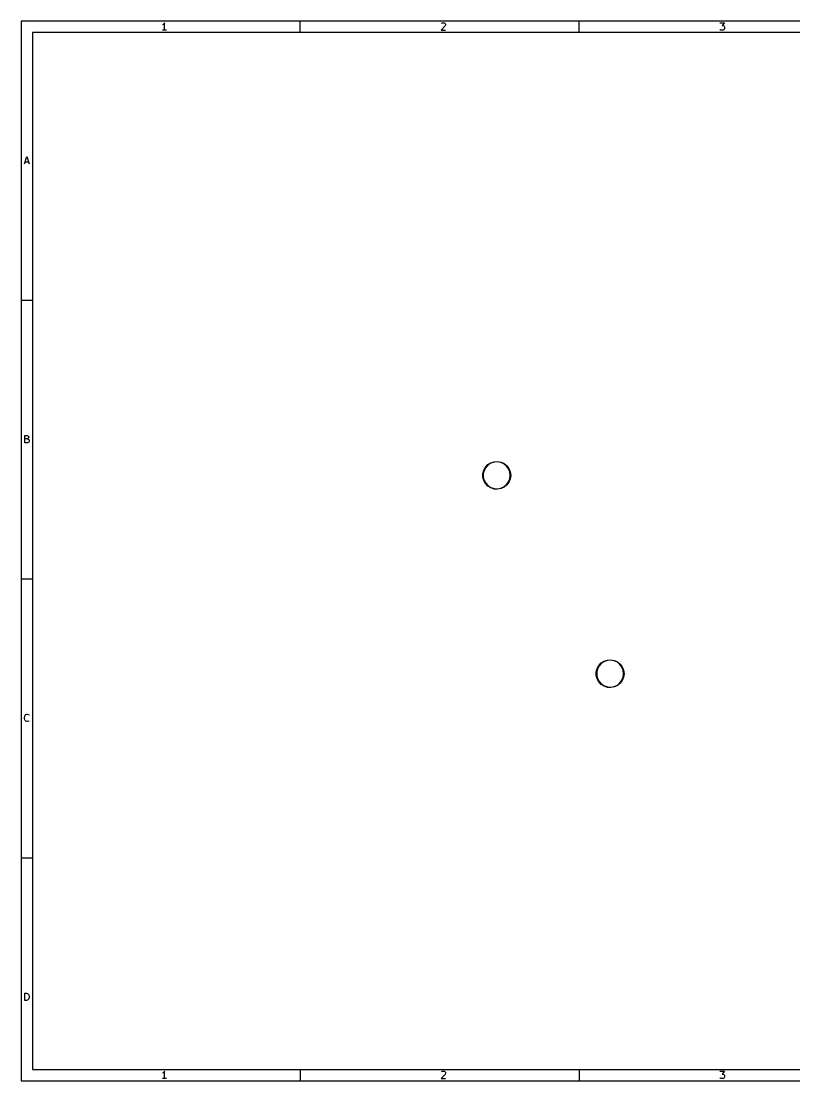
# Model space of a CAD drawing. Extents: x -80 to 197, y -68 to 122.
# Drawn here: x -80.2 to 58.3, y -67.9 to 122.1 of the extents above; entities that cross this region are included whole.
import ezdxf

# ---------------------------------------------------------------- set-up
doc = ezdxf.new("R2010")
doc.units = 0
doc.header["$MEASUREMENT"] = 0
doc.layers.add('BLACK', color=7, linetype='CONTINUOUS')

msp = doc.modelspace()

# ---------------------------------------------------------------- linework, layer by layer
at = {"layer": 'BLACK', "linetype": 'CONTINUOUS'}
for p, q in [((-80.17, 122.08), (-80.17, -67.9272)), ((196.832, 122.08), (-80.17, 122.08)), ((-54.5998, 121.606), (-54.7236, 121.482)), ((-54.476, 121.792), (-54.5998, 121.606)), ((-54.476, 120.492), (-54.476, 121.792)), ((-30.17, 120.08), (-30.17, 122.08)), ((-4.84738, 121.668), (-4.78548, 121.73)), ((-4.78548, 121.73), (-4.66167, 121.792)), ((-4.66167, 121.792), (-4.35214, 121.792)), ((-4.35214, 121.792), (-4.22833, 121.73)), ((-4.22833, 121.73), (-4.16643, 121.668)), ((-4.16643, 121.668), (-4.10452, 121.544)), ((19.83, 120.08), (19.83, 122.08)), ((45.0907, 121.792), (45.8955, 121.792)), ((45.8955, 121.792), (45.4621, 121.297)), ((-78.17, 120.08), (-78.17, -65.9272)), ((194.832, 120.08), (-78.17, 120.08)), ((-54.7236, 121.482), (-54.8474, 121.42)), ((-54.1045, 120.492), (-54.8474, 120.492)), ((-4.16643, 121.235), (-4.90929, 120.492)), ((-4.90929, 120.492), (-4.10452, 120.492)), ((-4.10452, 121.42), (-4.16643, 121.235)), ((-4.10452, 121.544), (-4.10452, 121.42)), ((45.1526, 120.554), (45.0907, 120.616)), ((45.2764, 120.492), (45.1526, 120.554)), ((45.6479, 120.492), (45.2764, 120.492)), ((45.4621, 121.297), (45.6479, 121.297)), ((45.6479, 121.297), (45.7717, 121.235)), ((45.7717, 120.554), (45.6479, 120.492)), ((45.7717, 121.235), (45.8336, 121.173)), ((45.8336, 120.616), (45.7717, 120.554)), ((45.8336, 121.173), (45.8955, 121.049)), ((45.8955, 120.74), (45.8336, 120.616)), ((45.8955, 121.049), (45.8955, 120.74)), ((-79.6033, 96.4919), (-79.17, 97.7919)), ((-79.17, 97.7919), (-78.7367, 96.4919)), ((-79.4795, 96.8633), (-78.8605, 96.8633)), ((-80.17, 72.08), (-78.17, 72.08)), ((-79.5105, 46.4919), (-79.5105, 47.7919)), ((-79.5105, 47.7919), (-79.0771, 47.7919)), ((-79.0771, 47.7919), (-78.9533, 47.73)), ((-78.9533, 47.73), (-78.8914, 47.6681)), ((-78.8914, 47.6681), (-78.8295, 47.5443)), ((-78.8295, 47.5443), (-78.8295, 47.4205)), ((-79.0771, 47.1729), (-79.5105, 47.1729)), ((-79.0152, 46.4919), (-79.5105, 46.4919)), ((-78.9533, 47.2348), (-79.0771, 47.1729)), ((-79.0771, 47.1729), (-78.8914, 47.111)), ((-78.8914, 46.5538), (-79.0152, 46.4919)), ((-78.8914, 47.2967), (-78.9533, 47.2348)), ((-78.8295, 47.4205), (-78.8914, 47.2967)), ((-78.8914, 47.111), (-78.8295, 47.049)), ((-78.8295, 46.6157), (-78.8914, 46.5538)), ((-78.8295, 47.049), (-78.7676, 46.9252)), ((-78.7676, 46.7395), (-78.8295, 46.6157)), ((-78.7676, 46.9252), (-78.7676, 46.7395)), ((2.76021, 41.5585), (3.0615, 42.1065)), ((3.11813, 42.0654), (2.82529, 41.5327)), ((3.0615, 42.1065), (3.48963, 42.5624)), ((3.53425, 42.5085), (3.11813, 42.0654)), ((3.48963, 42.5624), (4.01768, 42.8975)), ((4.04748, 42.8342), (3.53425, 42.5085)), ((4.01768, 42.8975), (4.61248, 43.0908)), ((4.6256, 43.022), (4.04748, 42.8342)), ((4.61248, 43.0908), (5.23666, 43.1301)), ((5.23227, 43.0602), (4.6256, 43.022)), ((5.82937, 42.9463), (5.23227, 43.0602)), ((5.23666, 43.1301), (5.851, 43.0129)), ((6.37938, 42.6875), (5.82937, 42.9463)), ((5.851, 43.0129), (6.41689, 42.7466)), ((6.84775, 42.3), (6.37938, 42.6875)), ((6.41689, 42.7466), (6.89878, 42.3479)), ((7.20504, 41.8083), (6.84775, 42.3)), ((6.89878, 42.3479), (7.26638, 41.842)), ((7.42881, 41.2431), (7.20504, 41.8083)), ((7.26638, 41.842), (7.49661, 41.2605)), ((2.60467, 40.9527), (2.76021, 41.5585)), ((2.60467, 40.3273), (2.60467, 40.9527)), ((2.76021, 39.7215), (2.60467, 40.3273)), ((2.82529, 41.5327), (2.67412, 40.9439)), ((2.67412, 40.9439), (2.67412, 40.3361)), ((2.67412, 40.3361), (2.82529, 39.7473)), ((7.20504, 39.4717), (7.42881, 40.0369)), ((7.49661, 40.0195), (7.26638, 39.438)), ((7.505, 40.64), (7.42881, 41.2431)), ((7.42881, 40.0369), (7.505, 40.64)), ((7.49661, 41.2605), (7.575, 40.64)), ((7.575, 40.64), (7.49661, 40.0195)), ((3.0615, 39.1735), (2.76021, 39.7215)), ((2.82529, 39.7473), (3.11813, 39.2146)), ((3.48963, 38.7176), (3.0615, 39.1735)), ((3.11813, 39.2146), (3.53425, 38.7715)), ((4.01768, 38.3825), (3.48963, 38.7176)), ((3.53425, 38.7715), (4.04748, 38.4458)), ((4.61248, 38.1892), (4.01768, 38.3825)), ((4.04748, 38.4458), (4.6256, 38.258)), ((5.23666, 38.1499), (4.61248, 38.1892)), ((4.6256, 38.258), (5.23227, 38.2198)), ((5.23227, 38.2198), (5.82937, 38.3337)), ((5.851, 38.2671), (5.23666, 38.1499)), ((5.82937, 38.3337), (6.37938, 38.5925)), ((6.41689, 38.5334), (5.851, 38.2671)), ((6.37938, 38.5925), (6.84775, 38.98)), ((6.89878, 38.9321), (6.41689, 38.5334)), ((6.84775, 38.98), (7.20504, 39.4717)), ((7.26638, 39.438), (6.89878, 38.9321)), ((-80.17, 22.08), (-78.17, 22.08)), ((22.9247, 5.39271), (23.0802, 5.99847)), ((23.1453, 5.9727), (22.9941, 5.38393)), ((23.0802, 5.99847), (23.3815, 6.54652)), ((23.4381, 6.50538), (23.1453, 5.9727)), ((23.3815, 6.54652), (23.8096, 7.00243)), ((23.8542, 6.94849), (23.4381, 6.50538)), ((23.8096, 7.00243), (24.3377, 7.33754)), ((24.3675, 7.27421), (23.8542, 6.94849)), ((24.3377, 7.33754), (24.9325, 7.53081)), ((24.9456, 7.46205), (24.3675, 7.27421)), ((24.9325, 7.53081), (25.5567, 7.57008)), ((25.5523, 7.50021), (24.9456, 7.46205)), ((26.1494, 7.38631), (25.5523, 7.50021)), ((25.5567, 7.57008), (26.171, 7.45289)), ((26.6994, 7.12749), (26.1494, 7.38631)), ((26.171, 7.45289), (26.7369, 7.1866)), ((27.1677, 6.74003), (26.6994, 7.12749)), ((26.7369, 7.1866), (27.2188, 6.78794)), ((27.525, 6.24825), (27.1677, 6.74003)), ((27.2188, 6.78794), (27.5864, 6.28198)), ((27.7488, 5.68307), (27.525, 6.24825)), ((27.5864, 6.28198), (27.8166, 5.70048)), ((27.8166, 5.70048), (27.895, 5.08)), ((22.9247, 4.76729), (22.9247, 5.39271)), ((23.0802, 4.16153), (22.9247, 4.76729)), ((22.9941, 5.38393), (22.9941, 4.77607)), ((22.9941, 4.77607), (23.1453, 4.1873)), ((23.3815, 3.61348), (23.0802, 4.16153)), ((23.1453, 4.1873), (23.4381, 3.65462)), ((27.1677, 3.41997), (27.525, 3.91175)), ((27.5864, 3.87802), (27.2188, 3.37206)), ((27.525, 3.91175), (27.7488, 4.47693)), ((27.8166, 4.45952), (27.5864, 3.87802)), ((27.825, 5.08), (27.7488, 5.68307)), ((27.7488, 4.47693), (27.825, 5.08)), ((27.895, 5.08), (27.8166, 4.45952)), ((23.8096, 3.15757), (23.3815, 3.61348)), ((23.4381, 3.65462), (23.8542, 3.2115)), ((24.3377, 2.82246), (23.8096, 3.15757)), ((23.8542, 3.2115), (24.3675, 2.88579)), ((24.9325, 2.62919), (24.3377, 2.82246)), ((24.3675, 2.88579), (24.9456, 2.69795)), ((25.5567, 2.58992), (24.9325, 2.62919)), ((24.9456, 2.69795), (25.5523, 2.65978)), ((25.5523, 2.65978), (26.1494, 2.77369)), ((26.171, 2.70711), (25.5567, 2.58992)), ((26.1494, 2.77369), (26.6994, 3.03251)), ((26.7369, 2.9734), (26.171, 2.70711)), ((26.6994, 3.03251), (27.1677, 3.41997)), ((27.2188, 3.37206), (26.7369, 2.9734)), ((-79.5724, -2.76524), (-79.5105, -2.51762)), ((-79.5724, -2.95095), (-79.5724, -2.76524)), ((-79.5105, -3.19857), (-79.5724, -2.95095)), ((-79.5105, -2.51762), (-79.4486, -2.39381)), ((-79.4486, -3.32238), (-79.5105, -3.19857)), ((-79.4486, -2.39381), (-79.3248, -2.27)), ((-79.3248, -3.44619), (-79.4486, -3.32238)), ((-79.3248, -2.27), (-79.139, -2.20809)), ((-79.139, -3.50809), (-79.3248, -3.44619)), ((-79.139, -2.20809), (-79.0152, -2.20809)), ((-79.0152, -3.50809), (-79.139, -3.50809)), ((-79.0152, -2.20809), (-78.8295, -2.27)), ((-78.8295, -3.44619), (-79.0152, -3.50809)), ((-78.8295, -2.27), (-78.7676, -2.3319)), ((-78.7676, -3.38428), (-78.8295, -3.44619)), ((-80.17, -27.92), (-78.17, -27.92)), ((-79.5105, -53.5081), (-79.5105, -52.2081)), ((-79.5105, -52.2081), (-79.201, -52.2081)), ((-79.201, -52.2081), (-79.0152, -52.27)), ((-79.0152, -52.27), (-78.8914, -52.3938)), ((-78.8914, -52.3938), (-78.8295, -52.5176)), ((-78.8295, -53.1986), (-78.8914, -53.3224)), ((-78.8295, -52.5176), (-78.7676, -52.7652)), ((-78.7676, -52.951), (-78.8295, -53.1986)), ((-78.7676, -52.7652), (-78.7676, -52.951)), ((-79.201, -53.5081), (-79.5105, -53.5081)), ((-79.0152, -53.4462), (-79.201, -53.5081)), ((-78.8914, -53.3224), (-79.0152, -53.4462)), ((-78.17, -65.9272), (194.832, -65.9272)), ((-54.5998, -66.401), (-54.7236, -66.5248)), ((-54.476, -66.2153), (-54.5998, -66.401)), ((-54.476, -67.5153), (-54.476, -66.2153)), ((-30.17, -65.9272), (-30.17, -67.9272)), ((-4.84738, -66.3391), (-4.78548, -66.2772)), ((-4.78548, -66.2772), (-4.66167, -66.2153)), ((-4.66167, -66.2153), (-4.35214, -66.2153)), ((-4.35214, -66.2153), (-4.22833, -66.2772)), ((-4.22833, -66.2772), (-4.16643, -66.3391)), ((-4.16643, -66.3391), (-4.10452, -66.4629)), ((-4.10452, -66.4629), (-4.10452, -66.5867)), ((19.83, -65.9272), (19.83, -67.9272)), ((45.0907, -66.2153), (45.8955, -66.2153)), ((45.8955, -66.2153), (45.4621, -66.7105)), ((-80.17, -67.9272), (196.832, -67.9272)), ((-54.7236, -66.5248), (-54.8474, -66.5867)), ((-54.1045, -67.5153), (-54.8474, -67.5153)), ((-4.16643, -66.7724), (-4.90929, -67.5153)), ((-4.90929, -67.5153), (-4.10452, -67.5153)), ((-4.10452, -66.5867), (-4.16643, -66.7724)), ((45.1526, -67.4534), (45.0907, -67.3915)), ((45.2764, -67.5153), (45.1526, -67.4534)), ((45.6479, -67.5153), (45.2764, -67.5153)), ((45.4621, -66.7105), (45.6479, -66.7105)), ((45.6479, -66.7105), (45.7717, -66.7724)), ((45.7717, -67.4534), (45.6479, -67.5153)), ((45.7717, -66.7724), (45.8336, -66.8343)), ((45.8336, -67.3915), (45.7717, -67.4534)), ((45.8336, -66.8343), (45.8955, -66.9582)), ((45.8955, -67.2677), (45.8336, -67.3915)), ((45.8955, -66.9582), (45.8955, -67.2677))]:
    msp.add_line(p, q, dxfattribs=at)

doc.saveas('drawing.dxf')
